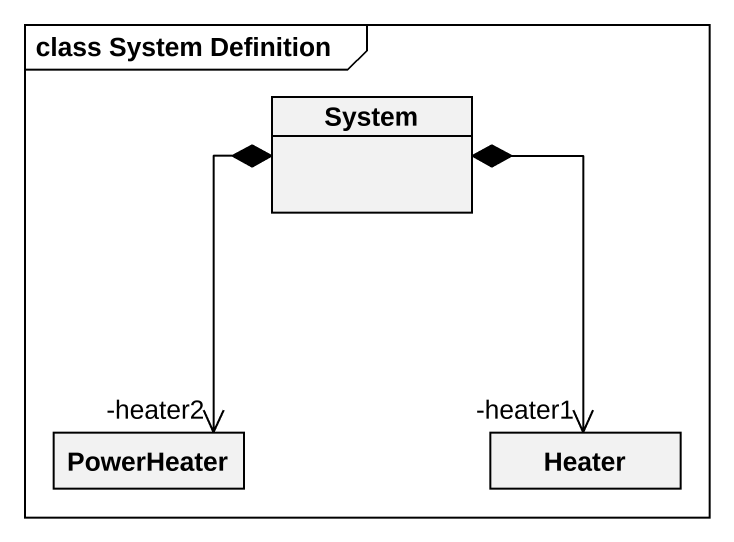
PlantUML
@startuml
mainframe class System Definition
hide circle
hide empty members
class System
class PowerHeater
class Heater
System *--> "-heater2" PowerHeater
System *--> "-heater1" Heater
@enduml
